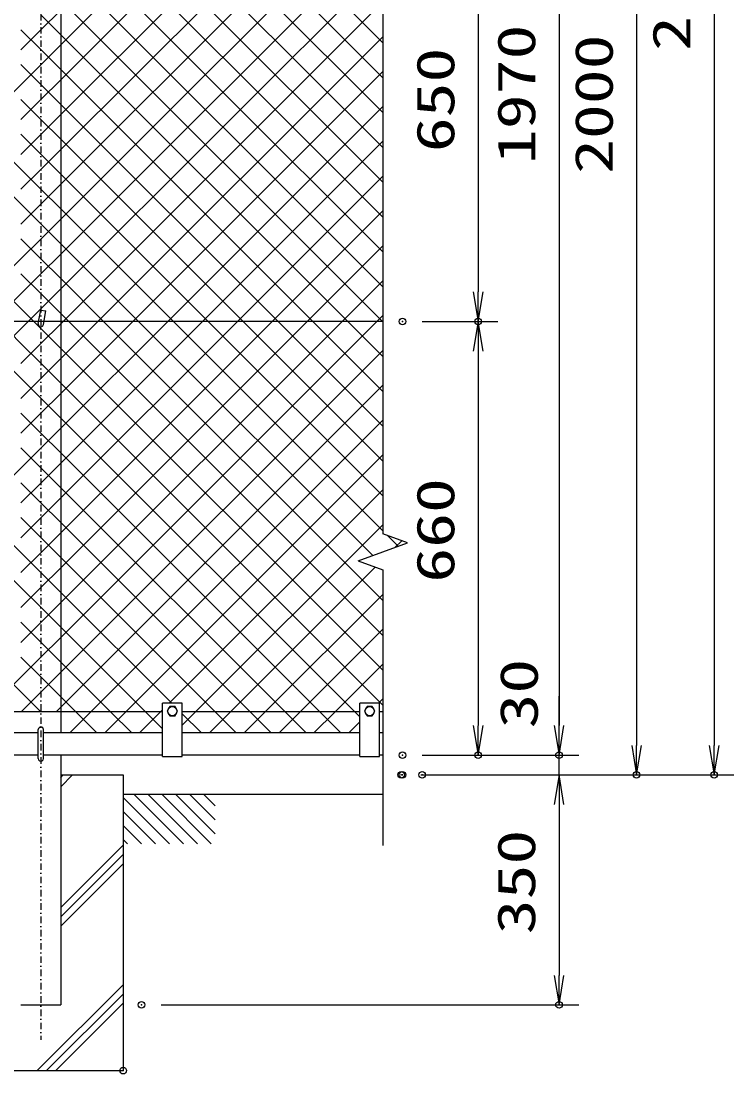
# Model space of a CAD drawing. Units: millimetres, scale not verified. Extents: x -4425 to 4425, y -3150 to 3150.
# Drawn here: x -1099 to -15, y -746 to 856 of the extents above; entities that cross this region are included whole.
import ezdxf
from ezdxf.enums import TextEntityAlignment as Align

# ---------------------------------------------------------------- set-up
doc = ezdxf.new("R2010")
doc.units = ezdxf.units.MM
doc.header["$LTSCALE"] = 20
doc.header["$PDMODE"] = 32
doc.header["$PDSIZE"] = 10
doc.linetypes.add('USER1', pattern=[1.01, 0.5, -0.25, 0.01, -0.25])
for name, color, linetype, lineweight in [('0-0_1', 7, 'Continuous', 25), ('0-1_0', 7, 'Continuous', 25), ('0-2_2', 7, 'Continuous', 25), ('0-4_EXTCNT-L', 4, 'Continuous', 25)]:
    doc.layers.add(name, color=color, linetype=linetype, lineweight=lineweight)
doc.layers.add('0-3_DEFPOINTS', color=7, linetype='Continuous')
doc.styles.add('ＭＳ ゴシック', font='')
doc.styles.get('ＭＳ ゴシック').set_extended_font_data('MS Gothic')

# ---------------------------------------------------------------- blocks, each defined once
blk = doc.blocks.new('C48')
at = {"layer": '0-0_1', "color": 4}
blk.add_line((67081.2, 61268.2), (68492.1, 59857.2), dxfattribs=at)
blk = doc.blocks.new('C49')
at = {"layer": '0-0_1', "color": 4}
blk.add_line((67416.4, 61357.2), (68916.4, 59857.2), dxfattribs=at)
blk = doc.blocks.new('C50')
at = {"layer": '0-0_1', "color": 4}
blk.add_line((67840.7, 61357.2), (69340.7, 59857.2), dxfattribs=at)
blk = doc.blocks.new('C51')
at = {"layer": '0-0_1', "color": 4}
blk.add_line((68264.9, 61357.2), (69764.9, 59857.2), dxfattribs=at)
blk = doc.blocks.new('C52')
at = {"layer": '0-0_1', "color": 4}
blk.add_line((68689.2, 61357.2), (69881.2, 60165.2), dxfattribs=at)
blk = doc.blocks.new('C53')
at = {"layer": '0-0_1', "color": 4}
blk.add_line((69113.5, 61357.2), (69881.2, 60589.5), dxfattribs=at)
blk = doc.blocks.new('C54')
at = {"layer": '0-0_1', "color": 4}
blk.add_line((69537.7, 61357.2), (69881.2, 61013.8), dxfattribs=at)
blk = doc.blocks.new('C55')
at = {"layer": '0-0_1', "color": 4}
blk.add_line((67081.2, 60843.9), (68067.9, 59857.2), dxfattribs=at)
blk = doc.blocks.new('C56')
at = {"layer": '0-0_1', "color": 4}
blk.add_line((67081.2, 60419.7), (67643.6, 59857.2), dxfattribs=at)
blk = doc.blocks.new('C57')
at = {"layer": '0-0_1', "color": 4}
blk.add_line((67081.2, 59995.4), (67219.3, 59857.2), dxfattribs=at)
blk = doc.blocks.new('C77')
at = {"layer": '0-0_1', "color": 4}
blk.add_line((65031.5, 52557.2), (67081.2, 54606.9), dxfattribs=at)
blk = doc.blocks.new('C78')
at = {"layer": '0-0_1', "color": 4}
blk.add_line((64748.7, 52557.2), (67081.2, 54889.7), dxfattribs=at)
blk = doc.blocks.new('C79')
at = {"layer": '0-0_1', "color": 4}
blk.add_line((64465.8, 52557.2), (67081.2, 55172.6), dxfattribs=at)
blk = doc.blocks.new('DARROWS')
at = {"layer": '0-1_0', "color": 2}
blk.add_line((0, 0), (-19.982, 0), dxfattribs=at)
blk.add_lwpolyline([(-20, -3.333), (0, 0), (-20, 3.333)], dxfattribs=at)

msp = doc.modelspace()

# ---------------------------------------------------------------- linework, layer by layer
at = {"layer": '0-0_1', "color": 4, "linetype": 'USER1'}
msp.add_line((-1068.96, 2240.61), (-1068.96, -694.17), dxfattribs=at)
at = {"layer": '0-0_1'}
for p, q in [((-1038.66, 1674.86), (-1038.66, -227.14)), ((-1065.01, 394.27), (-1061.36, 414.96)), ((-548.96, 398.86), (-3588.96, 398.86)), ((-883.96, -263.15), (-883.96, -182.15)), ((-583.96, -263.15), (-583.96, -182.15)), ((-883.96, -195.15), (-1153.96, -195.15)), ((-583.96, -195.15), (-853.96, -195.15)), ((-548.96, -195.15), (-553.96, -195.15)), ((-1072.96, -266.15), (-1072.96, -222.15)), ((-1064.96, -266.15), (-1064.96, -222.15)), ((-1072.96, -227.15), (-1153.96, -227.15)), ((-883.96, -227.15), (-1064.96, -227.15)), ((-583.96, -227.15), (-853.96, -227.15)), ((-548.96, -227.15), (-553.96, -227.15)), ((-1072.96, -261.15), (-1153.96, -261.15)), ((-883.96, -261.15), (-1064.96, -261.15)), ((-1038.66, -261.14), (-1038.66, -641.14)), ((-583.96, -261.15), (-853.96, -261.15)), ((-548.96, -261.15), (-553.96, -261.15)), ((-1038.66, -291.14), (-943.96, -291.14)), ((-943.96, -291.14), (-943.96, -741.14)), ((-548.96, -321.14), (-943.96, -321.14)), ((-1099.26, -641.14), (-1038.66, -641.14)), ((-1193.96, -741.14), (-943.96, -741.14))]:
    msp.add_line(p, q, dxfattribs=at)
at = {"layer": '0-0_1', "color": 4}
for p, q in [((-548.96, 1307), (-548.96, 75.72)), ((-511.38, 62.04), (-548.96, 75.72)), ((-586.55, 34.68), (-511.38, 62.04)), ((-586.55, 34.68), (-548.96, 21)), ((-548.96, 21), (-548.96, -398.44)), ((-1038.66, -294.95), (-1034.85, -291.14)), ((-1038.66, -309.09), (-1020.71, -291.14)), ((-1038.66, -492.94), (-943.96, -398.24)), ((-1038.66, -507.08), (-943.96, -412.38)), ((-1038.66, -521.22), (-943.96, -426.52))]:
    msp.add_line(p, q, dxfattribs=at)
at = {"layer": '0-0_1'}
for points in [[(-1072.89, 395.61), (-1069.25, 416.29), (-1061.36, 414.96)], [(-883.96, -263.15), (-853.96, -263.15), (-853.96, -182.15), (-883.96, -182.15)], [(-583.96, -263.15), (-553.96, -263.15), (-553.96, -182.15), (-583.96, -182.15)]]:
    msp.add_lwpolyline(points, dxfattribs=at)
for centre, start, end in [((-1068.96, 394.86), 169.25091, 351.57761), ((-1068.96, -222.15), 0, 179.99992), ((-1068.96, -266.15), 179.99817, 0)]:
    msp.add_arc(centre, 4, start, end, dxfattribs=at)
at = {"layer": '0-1_0', "color": 2}
for p, q in [((-45.02, 2065.03), (-45.02, -246.14)), ((-281.02, 1663.86), (-281.02, -216.15)), ((-163.02, 1663.86), (-163.02, -246.14)), ((-404.02, 1003.86), (-404.02, 443.86)), ((-404.02, 353.86), (-404.02, -216.15)), ((-281.02, -216.15), (-281.02, -171.15)), ((-281.02, -291.14), (-281.02, -261.15)), ((-281.02, -336.14), (-281.02, -381.14)), ((-281.02, -336.14), (-281.02, -596.14))]:
    msp.add_line(p, q, dxfattribs=at)
at = {"layer": '0-1_0', "color": 1}
for p, q in [((-488.96, 398.86), (-374.02, 398.86)), ((-488.96, 398.86), (-374.02, 398.86)), ((-488.96, -261.15), (-251.02, -261.15)), ((-488.96, -261.15), (-251.02, -261.15)), ((-488.96, -261.15), (-374.02, -261.15)), ((-490.96, -291.14), (-251.02, -291.14)), ((-488.96, -291.14), (-133.02, -291.14)), ((-488.96, -291.14), (-251.02, -291.14)), ((-458.96, -291.14), (-15.02, -291.14)), ((-885.96, -641.14), (-251.02, -641.14))]:
    msp.add_line(p, q, dxfattribs=at)
at = {"layer": '0-2_2'}
for points in [[(-860.96, -194.15), (-864.96, -187.22), (-872.96, -187.22), (-876.96, -194.15), (-872.96, -201.08), (-864.96, -201.08)], [(-560.96, -194.15), (-564.96, -187.22), (-572.96, -187.22), (-576.96, -194.15), (-572.96, -201.08), (-564.96, -201.08)]]:
    msp.add_lwpolyline(points, close=True, dxfattribs=at)
for centre in [(-868.96, -194.15), (-568.96, -194.15)]:
    msp.add_circle(centre, 6.93, dxfattribs=at)
at = {"layer": '0-3_DEFPOINTS'}
for p in [(-518.96, 398.86), (-404.02, 398.86), (-518.96, -261.15), (-404.02, -261.15), (-281.02, -261.15), (-520.96, -291.14), (-518.96, -291.14), (-488.96, -291.14), (-163.02, -291.14), (-45.02, -291.14), (-915.96, -641.14), (-281.02, -641.14), (-943.96, -741.14)]:
    msp.add_point(p, dxfattribs=at)
at = {"layer": '0-4_EXTCNT-L'}
for p, q in [((-1038.66, 766.69), (-756.49, 1048.86)), ((-1038.66, 713.66), (-703.46, 1048.86)), ((-1038.66, 660.62), (-650.42, 1048.86)), ((-1038.66, 607.59), (-597.39, 1048.86)), ((-548.96, 610.7), (-987.13, 1048.86)), ((-548.96, 663.73), (-934.1, 1048.86)), ((-548.96, 716.76), (-881.06, 1048.86)), ((-548.96, 769.79), (-828.03, 1048.86)), ((-549.26, 398.86), (-1038.66, 888.26)), ((-1035.26, 398.86), (-548.96, 885.16)), ((-1068.96, 842.45), (-1038.66, 872.75)), ((-1038.66, 835.23), (-1068.96, 865.53)), ((-1068.96, 812.5), (-1099.26, 842.8)), ((-1099.26, 812.15), (-1068.96, 842.45)), ((-602.29, 398.86), (-1038.66, 835.23)), ((-982.23, 398.86), (-548.96, 832.12)), ((-1038.66, 782.2), (-1068.96, 812.5)), ((-1068.96, 759.46), (-1099.26, 789.76)), ((-655.33, 398.86), (-1038.66, 782.2)), ((-929.19, 398.86), (-548.96, 779.09)), ((-1068.96, 736.39), (-1038.66, 766.69)), ((-1038.66, 729.16), (-1068.96, 759.46)), ((-1068.96, 706.43), (-1099.26, 736.73)), ((-1099.26, 706.09), (-1068.96, 736.39)), ((-708.36, 398.86), (-1038.66, 729.16)), ((-1068.96, 683.36), (-1038.66, 713.66)), ((-1038.66, 676.13), (-1068.96, 706.43)), ((-1068.96, 653.4), (-1099.26, 683.7)), ((-1099.26, 653.06), (-1068.96, 683.36)), ((-761.39, 398.86), (-1038.66, 676.13)), ((-823.13, 398.86), (-548.96, 673.03)), ((-1068.96, 630.32), (-1038.66, 660.62)), ((-1038.66, 623.1), (-1068.96, 653.4)), ((-1099.26, 600.02), (-1068.96, 630.32)), ((-814.43, 398.86), (-1038.66, 623.1)), ((-770.09, 398.86), (-548.96, 619.99)), ((-1068.96, 577.29), (-1038.66, 607.59)), ((-1099.26, 546.99), (-1068.96, 577.29)), ((-717.06, 398.86), (-548.96, 566.96)), ((-1068.96, 494.3), (-1099.26, 524.6)), ((-664.03, 398.86), (-548.96, 513.93)), ((-1038.66, 464), (-1068.96, 494.3)), ((-1068.96, 441.27), (-1099.26, 471.57)), ((-973.52, 398.86), (-1038.66, 464)), ((-611, 398.86), (-548.96, 460.89)), ((-1038.66, 410.97), (-1068.96, 441.27)), ((-1026.56, 398.86), (-1038.66, 410.97)), ((-1068.96, 365.16), (-1038.66, 395.46)), ((-1038.66, 395.46), (-1035.26, 398.86)), ((-1038.66, 342.42), (-982.23, 398.86)), ((-1038.66, 289.39), (-929.19, 398.86)), ((-1038.66, 183.33), (-823.13, 398.86)), ((-1038.66, 130.29), (-770.09, 398.86)), ((-1038.66, 77.26), (-717.06, 398.86)), ((-1038.66, 24.23), (-664.03, 398.86)), ((-1038.66, -28.81), (-611, 398.86)), ((-548.96, -78.73), (-1026.56, 398.86)), ((-548.96, -25.7), (-973.52, 398.86)), ((-548.96, 133.4), (-814.43, 398.86)), ((-548.96, 186.43), (-761.39, 398.86)), ((-548.96, 239.46), (-708.36, 398.86)), ((-548.96, 292.5), (-655.33, 398.86)), ((-548.96, 345.53), (-602.29, 398.86)), ((-548.96, 398.56), (-549.26, 398.86)), ((-1099.26, 334.86), (-1068.96, 365.16)), ((-1068.96, 312.12), (-1038.66, 342.42)), ((-1099.26, 281.82), (-1068.96, 312.12)), ((-1068.96, 259.09), (-1038.66, 289.39)), ((-1068.96, 229.13), (-1099.26, 259.43)), ((-1099.26, 228.79), (-1068.96, 259.09)), ((-992.87, -195.15), (-548.96, 248.76)), ((-1038.66, 198.83), (-1068.96, 229.13)), ((-1068.96, 176.1), (-1099.26, 206.4)), ((-644.68, -195.15), (-1038.66, 198.83)), ((-939.84, -195.15), (-548.96, 195.73)), ((-1068.96, 153.03), (-1038.66, 183.33)), ((-1038.66, 145.8), (-1068.96, 176.1)), ((-1068.96, 123.07), (-1099.26, 153.37)), ((-1099.26, 122.73), (-1068.96, 153.03)), ((-697.71, -195.15), (-1038.66, 145.8)), ((-1068.96, 99.99), (-1038.66, 130.29)), ((-873.81, -182.15), (-548.96, 142.7)), ((-1038.66, 92.77), (-1068.96, 123.07)), ((-1068.96, 70.03), (-1099.26, 100.33)), ((-1099.26, 69.69), (-1068.96, 99.99)), ((-750.75, -195.15), (-1038.66, 92.77)), ((-1068.96, 46.96), (-1038.66, 77.26)), ((-1038.66, 39.73), (-1068.96, 70.03)), ((-525.5, 56.9), (-541.66, 73.07)), ((-530.52, 55.07), (-520.3, 65.29)), ((-1099.26, 16.66), (-1068.96, 46.96)), ((-803.78, -195.15), (-1038.66, 39.73)), ((-1068.96, -6.07), (-1038.66, 24.23)), ((-1099.26, -36.37), (-1068.96, -6.07)), ((-1068.96, -59.11), (-1038.66, -28.81)), ((-727.71, -195.15), (-548.96, -16.4)), ((-1068.96, -89.06), (-1099.26, -58.76)), ((-1099.26, -89.41), (-1068.96, -59.11)), ((-674.68, -195.15), (-548.96, -69.44)), ((-1038.66, -119.36), (-1068.96, -89.06)), ((-1068.96, -142.1), (-1099.26, -111.8)), ((-962.88, -195.15), (-1038.66, -119.36)), ((-621.64, -195.15), (-548.96, -122.47)), ((-1038.66, -172.4), (-1068.96, -142.1)), ((-1015.91, -195.15), (-1038.66, -172.4)), ((-555.61, -182.15), (-548.96, -175.5)), ((-1024.87, -227.15), (-992.87, -195.15)), ((-983.91, -227.15), (-1015.91, -195.15)), ((-971.84, -227.15), (-939.84, -195.15)), ((-930.88, -227.15), (-962.88, -195.15)), ((-824.81, -227.15), (-853.96, -198)), ((-771.78, -227.15), (-803.78, -195.15)), ((-759.71, -227.15), (-727.71, -195.15)), ((-718.75, -227.15), (-750.75, -195.15)), ((-706.68, -227.15), (-674.68, -195.15)), ((-665.71, -227.15), (-697.71, -195.15)), ((-653.64, -227.15), (-621.64, -195.15)), ((-612.68, -227.15), (-644.68, -195.15)), ((-600.61, -227.15), (-583.96, -210.5)), ((-1036.94, -227.15), (-1038.66, -225.43))]:
    msp.add_line(p, q, dxfattribs=at)
for points in [[(-548.96, 822.83), (-775, 1048.86), (-1038.66, 1312.53), (-1068.96, 1342.83), (-1099.26, 1373.13), (-1369, 1642.86), (-1393.43, 1667.3)], [(-548.96, 557.66), (-1038.66, 1047.36), (-1040.16, 1048.86), (-1068.96, 1077.66), (-1099.26, 1107.96), (-1442.8, 1451.5)], [(-548.96, 504.63), (-1038.66, 994.33), (-1068.96, 1024.63), (-1093.19, 1048.86), (-1099.26, 1054.93), (-1452.68, 1408.34)], [(-548.96, 451.6), (-1038.66, 941.3), (-1068.96, 971.6), (-1099.26, 1001.9), (-1146.23, 1048.86), (-1462.55, 1365.18)], [(-1750.1, 108.28), (-1459.52, 398.86), (-1099.26, 759.12), (-1068.96, 789.42), (-1038.66, 819.72), (-809.52, 1048.86), (-550.74, 1307.65)], [(-548.96, 80.36), (-867.46, 398.86), (-1038.66, 570.06), (-1068.96, 600.36), (-1099.26, 630.66), (-1517.46, 1048.86), (-1531.67, 1063.07)], [(-1775.37, -182.15), (-1194.36, 398.86), (-1099.26, 493.96), (-1068.96, 524.26), (-1038.66, 554.56), (-548.96, 1044.26)], [(-564.38, 42.75), (-920.49, 398.86), (-1038.66, 517.03), (-1068.96, 547.33), (-1099.26, 577.63), (-1541.54, 1019.91)], [(-1753.96, -213.78), (-1735.33, -195.15), (-1141.33, 398.86), (-1099.26, 440.92), (-1068.96, 471.22), (-1038.66, 501.52), (-548.96, 991.22)], [(-1714.3, -227.15), (-1682.3, -195.15), (-1099.26, 387.89), (-1088.29, 398.86), (-1068.96, 418.19), (-1038.66, 448.49), (-548.96, 938.19)], [(-548.96, -131.77), (-1038.66, 357.93), (-1068.96, 388.23), (-1079.59, 398.86), (-1099.26, 418.53), (-1571.16, 890.43)], [(-548.96, -184.8), (-1038.66, 304.9), (-1068.96, 335.2), (-1099.26, 365.5), (-1132.62, 398.86), (-1581.04, 847.27)], [(-583.96, -202.83), (-591.65, -195.15), (-1038.66, 251.87), (-1068.96, 282.17), (-1099.26, 312.47), (-1185.66, 398.86), (-1590.91, 804.12)], [(-1457.17, -182.15), (-1099.26, 175.76), (-1068.96, 206.06), (-1038.66, 236.36), (-876.16, 398.86), (-548.96, 726.06)], [(-869.81, -182.15), (-1038.66, -13.3), (-1068.96, 17), (-1099.26, 47.3), (-1450.82, 398.86), (-1640.28, 588.32)], [(-883.96, -221.03), (-909.85, -195.15), (-1038.66, -66.33), (-1068.96, -36.03), (-1099.26, -5.73), (-1503.86, 398.86), (-1650.15, 545.16)], [(-1068.95, -195.15), (-1068.96, -195.13), (-1099.26, -164.83), (-1662.95, 398.86), (-1679.78, 415.68)], [(-1153.96, -197.14), (-1151.97, -195.15), (-1099.26, -142.44), (-1068.96, -112.14), (-1038.66, -81.84), (-557.96, 398.86), (-548.96, 407.86)], [(-1098.94, -195.15), (-1068.96, -165.17), (-1038.66, -134.87), (-548.96, 354.83)], [(-1045.91, -195.15), (-1038.66, -187.91), (-548.96, 301.79)], [(-853.96, -215.34), (-833.77, -195.15), (-548.96, 89.66)], [(-812.74, -227.15), (-780.74, -195.15), (-560.42, 25.17)], [(-918.81, -227.15), (-886.81, -195.15), (-883.96, -192.3)]]:
    msp.add_lwpolyline(points, dxfattribs=at)

# ---------------------------------------------------------------- block references
at = {"layer": '0-1_0', "xscale": 2.25, "yscale": 2.25}
for p, rotation in [((-404.02, 398.86), 270), ((-404.02, 398.86), 90), ((-404.02, -261.15), 270), ((-281.02, -261.15), 270), ((-281.02, -261.15), 270), ((-163.02, -291.14), 270), ((-45.02, -291.14), 270), ((-281.02, -291.14), 90), ((-281.02, -291.14), 90), ((-281.02, -641.14), 270)]:
    msp.add_blockref('DARROWS', p, dxfattribs=dict(at, rotation=rotation))
at = {"layer": '0-1_0', "xscale": 0.05, "yscale": 0.05}
for name, p in [('C48', (-4298.02, -3389)), ('C49', (-4298.02, -3389)), ('C50', (-4298.02, -3389)), ('C51', (-4298.02, -3389)), ('C52', (-4298.02, -3389)), ('C53', (-4298.02, -3389)), ('C54', (-4298.02, -3389)), ('C55', (-4298.02, -3389)), ('C56', (-4298.02, -3389)), ('C57', (-4298.02, -3389)), ('C79', (-4298.02, -3369)), ('C78', (-4298.02, -3369)), ('C77', (-4298.02, -3369))]:
    msp.add_blockref(name, p, dxfattribs=at)

# ---------------------------------------------------------------- texts
at = {"layer": '0-1_0', "color": 3, "style": 'ＭＳ ゴシック', "width": 1.35}
for s, p in [('2426', (-63.92, 810.45)), ('1970', (-299.92, 638.36)), ('2000', (-181.92, 623.36)), ('650', (-422.92, 656.36)), ('660', (-422.92, 1.36)), ('30', (-295.92, -220.5)), ('350', (-299.92, -533.64))]:
    msp.add_text(s, height=57.77, rotation=90, dxfattribs=at).set_placement(p, align=Align.BOTTOM_LEFT)

doc.saveas('drawing.dxf')
